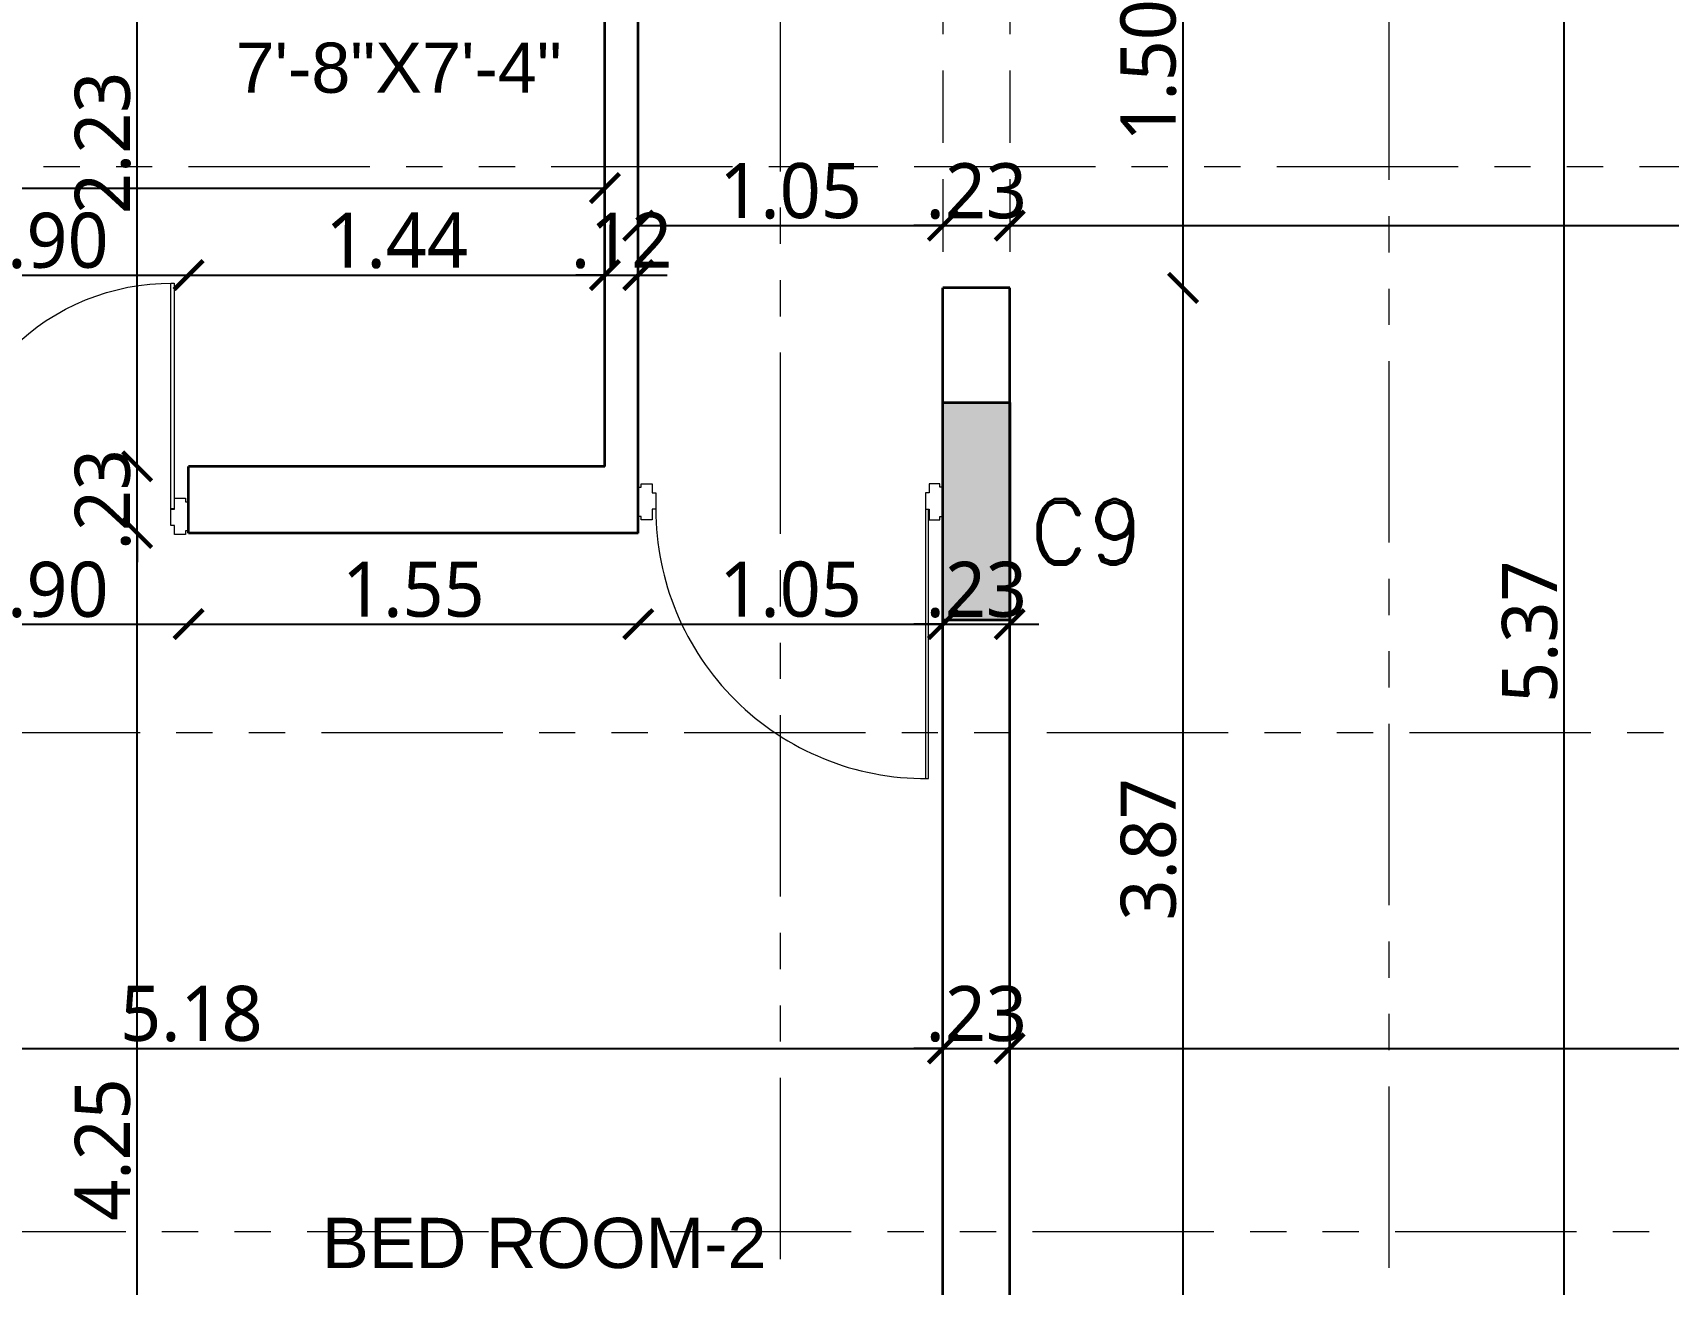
# Model space of a CAD drawing. Extents: x 2450 to 2649, y -7 to 131.
# Drawn here: x 2457.46 to 2463.09, y 115.52 to 119.84 of the extents above; entities that cross this region are included whole.
import ezdxf
from ezdxf.enums import TextEntityAlignment as Align

# ---------------------------------------------------------------- set-up
doc = ezdxf.new("R2010")
doc.units = 0
doc.header["$MEASUREMENT"] = 0
doc.header["$PDMODE"] = 34
doc.linetypes.add('HIDDEN', pattern=[0.375, 0.25, -0.125])
doc.linetypes.add('PHANTOM2', pattern=[1.25, 0.625, -0.125, 0.125, -0.125, 0.125, -0.125])
for name, color, linetype, lineweight in [('COLUMN', 5, 'Continuous', 35), ('DOOR-WINDOW', 35, 'Continuous', 13), ('KRB-R.C.C. COLUMN TEXT', 240, 'Continuous', 0), ('SECTION LINE', 3, 'PHANTOM2', 5), ('TEXT-1', 7, 'Continuous', 9), ('WALL', 30, 'Continuous', 35), ('WINDOW-LINE', 25, 'Continuous', 9)]:
    doc.layers.add(name, color=color, linetype=linetype, lineweight=lineweight)
for name, color, linetype, lineweight, true_color in [('COULMN HATCH', 7, 'Continuous', 13, 0xadadad), ('R.C.C PROJATION', 7, 'HIDDEN', 13, 0xa32900), ('WORKING DIM', 7, 'Continuous', 15, 0x292929)]:
    doc.layers.add(name, color=color, linetype=linetype, lineweight=lineweight, true_color=true_color)
doc.styles.add('ARIAL', font='arial.ttf')
doc.styles.add('ROMAND', font='romand.shx')
doc.styles.get("Standard").update_dxf_attribs({"font": 'malgunsl.ttf'})
doc.dimstyles.new('R07', dxfattribs={"dimtxt": 0.19, "dimasz": 0.1, "dimexe": 0.18, "dimexo": 0.0625, "dimgap": 0.02, "dimtad": 1, "dimzin": 4, "dimdsep": 46, "dimtxsty": 'Standard', "dimblk": 'ARCHTICK', "dimcen": 0, "dimse1": 1, "dimse2": 1, "dimclrd": 256, "dimclre": 48, "dimclrt": 256, "dimadec": 0, "dimazin": 0, "dimtm": 1e-09, "dimtfac": 1, "dimtix": 1, "dimtmove": 1, "dimatfit": 3, "dimfxl": 0.18, "dimtolj": 1, "dimtzin": 0, "dimlwe": 15, "dimarcsym": 0})

# ---------------------------------------------------------------- blocks, each defined once
blk = doc.blocks.new('*U14')
at = {"layer": 'DOOR-WINDOW'}
for points in [[(0.0492, 0.804), (0.0492, 0.0263), (0.0605, 0.0263), (0.0605, 0.804), (0.0492, 0.804)], [(0, 0.05), (0, -0.05), (0.0105, -0.05), (0.0105, -0.0625), (0.048, -0.0625), (0.048, -0.0313), (0.0605, -0.0313), (0.0605, 0.025), (0.048, 0.025), (0.048, 0.0625), (0.0105, 0.0625), (0.0105, 0.05)], [(0.9, 0.05), (0.9, -0.05), (0.8895, -0.05), (0.8895, -0.0625), (0.852, -0.0625), (0.852, -0.0313), (0.8395, -0.0313), (0.8395, 0.025), (0.852, 0.025), (0.852, 0.0625), (0.8895, 0.0625), (0.8895, 0.05)]]:
    blk.add_lwpolyline(points, close=True, dxfattribs=at)
blk.add_arc((0.0605, 0.025), 0.779, 360, 90.3667, dxfattribs=at)
blk = doc.blocks.new('*U15')
at = {"layer": 'DOOR-WINDOW'}
for points in [[(0.0492, 0.954), (0.0492, 0.0263), (0.0605, 0.0263), (0.0605, 0.954), (0.0492, 0.954)], [(0, 0.05), (0, -0.05), (0.0105, -0.05), (0.0105, -0.0625), (0.048, -0.0625), (0.048, -0.0313), (0.0605, -0.0313), (0.0605, 0.025), (0.048, 0.025), (0.048, 0.0625), (0.0105, 0.0625), (0.0105, 0.05)], [(1.05, 0.05), (1.05, -0.05), (1.0395, -0.05), (1.0395, -0.0625), (1.002, -0.0625), (1.002, -0.0313), (0.9895, -0.0313), (0.9895, 0.025), (1.002, 0.025), (1.002, 0.0625), (1.0395, 0.0625), (1.0395, 0.05)]]:
    blk.add_lwpolyline(points, close=True, dxfattribs=at)
blk.add_arc((0.0605, 0.025), 0.929, 360, 90.3667, dxfattribs=at)
blk = doc.blocks.new('_ArchTick')
at = {"color": 0, "linetype": 'ByBlock', "const_width": 0.15}
blk.add_lwpolyline([(-0.5, -0.5), (0.5, 0.5)], dxfattribs=at)
blk = doc.blocks.new('*D3503')
at = {"layer": 'DEFPOINTS', "color": 0, "transparency": 16777216}
for p in [(2455.4128, 116.6802), (2460.5928, 116.6802), (2460.5928, 116.3339)]:
    blk.add_point(p, dxfattribs=at)
at = {"layer": 'WORKING DIM', "lineweight": -2, "transparency": 16777216}
blk.add_line((2455.4128, 116.3339), (2460.5928, 116.3339), dxfattribs=at)
at = {"layer": 'WORKING DIM', "lineweight": -2, "transparency": 16777216, "xscale": 0.1, "yscale": 0.1, "zscale": 0.1, "rotation": 180}
blk.add_blockref('_ArchTick', (2455.4128, 116.3339), dxfattribs=at)
at = {"layer": 'WORKING DIM', "lineweight": -2, "transparency": 16777216, "xscale": 0.1, "yscale": 0.1, "zscale": 0.1}
blk.add_blockref('_ArchTick', (2460.5928, 116.3339), dxfattribs=at)
at = {"layer": 'WORKING DIM', "transparency": 16777216, "insert": (2458.0028, 116.4527), "char_height": 0.19, "attachment_point": 5}
blk.add_mtext('\\A1;5.18', dxfattribs=at)
blk = doc.blocks.new('*D3504')
at = {"layer": 'DEFPOINTS', "color": 0, "transparency": 16777216}
for p in [(2460.5928, 116.6802), (2460.8228, 116.6802), (2460.8228, 116.3339)]:
    blk.add_point(p, dxfattribs=at)
at = {"layer": 'WORKING DIM', "lineweight": -2, "transparency": 16777216}
for p, q in [((2460.5928, 116.3339), (2460.4928, 116.3339)), ((2460.5928, 116.3339), (2460.8228, 116.3339)), ((2460.8228, 116.3339), (2460.9228, 116.3339))]:
    blk.add_line(p, q, dxfattribs=at)
at = {"layer": 'WORKING DIM', "lineweight": -2, "transparency": 16777216, "xscale": 0.1, "yscale": 0.1, "zscale": 0.1}
blk.add_blockref('_ArchTick', (2460.5928, 116.3339), dxfattribs=at)
at = {"layer": 'WORKING DIM', "lineweight": -2, "transparency": 16777216, "xscale": 0.1, "yscale": 0.1, "zscale": 0.1, "rotation": 180}
blk.add_blockref('_ArchTick', (2460.8228, 116.3339), dxfattribs=at)
at = {"layer": 'WORKING DIM', "transparency": 16777216, "insert": (2460.7078, 116.4522), "char_height": 0.19, "attachment_point": 5}
blk.add_mtext('\\A1;.23', dxfattribs=at)
blk = doc.blocks.new('*D3505')
at = {"layer": 'DEFPOINTS', "color": 0, "transparency": 16777216}
for p in [(2466.3851, 116.9852), (2460.8228, 116.6802), (2466.3851, 116.3339)]:
    blk.add_point(p, dxfattribs=at)
at = {"layer": 'WORKING DIM', "lineweight": -2, "transparency": 16777216}
blk.add_line((2460.8228, 116.3339), (2466.3851, 116.3339), dxfattribs=at)
at = {"layer": 'WORKING DIM', "lineweight": -2, "transparency": 16777216, "xscale": 0.1, "yscale": 0.1, "zscale": 0.1, "rotation": 180}
blk.add_blockref('_ArchTick', (2460.8228, 116.3339), dxfattribs=at)
at = {"layer": 'WORKING DIM', "lineweight": -2, "transparency": 16777216, "xscale": 0.1, "yscale": 0.1, "zscale": 0.1}
blk.add_blockref('_ArchTick', (2466.3851, 116.3339), dxfattribs=at)
at = {"layer": 'WORKING DIM', "transparency": 16777216, "insert": (2463.604, 116.4522), "char_height": 0.19, "attachment_point": 5}
blk.add_mtext('\\A1;5.56', dxfattribs=at)
blk = doc.blocks.new('*D3519')
at = {"layer": 'DEFPOINTS', "color": 0, "transparency": 16777216}
for p in [(2457.9928, 118.3402), (2457.0928, 118.1677), (2457.9928, 117.7963)]:
    blk.add_point(p, dxfattribs=at)
at = {"layer": 'WORKING DIM', "lineweight": -2, "transparency": 16777216}
blk.add_line((2457.0928, 117.7963), (2457.9928, 117.7963), dxfattribs=at)
at = {"layer": 'WORKING DIM', "lineweight": -2, "transparency": 16777216, "xscale": 0.1, "yscale": 0.1, "zscale": 0.1, "rotation": 180}
blk.add_blockref('_ArchTick', (2457.0928, 117.7963), dxfattribs=at)
at = {"layer": 'WORKING DIM', "lineweight": -2, "transparency": 16777216, "xscale": 0.1, "yscale": 0.1, "zscale": 0.1}
blk.add_blockref('_ArchTick', (2457.9928, 117.7963), dxfattribs=at)
at = {"layer": 'WORKING DIM', "transparency": 16777216, "insert": (2457.5428, 117.9146), "char_height": 0.19, "attachment_point": 5}
blk.add_mtext('\\A1;.90', dxfattribs=at)
blk = doc.blocks.new('*D3520')
at = {"layer": 'DEFPOINTS', "color": 0, "transparency": 16777216}
for p in [(2457.9928, 118.3402), (2459.5428, 118.1102), (2459.5428, 117.7963)]:
    blk.add_point(p, dxfattribs=at)
at = {"layer": 'WORKING DIM', "lineweight": -2, "transparency": 16777216}
blk.add_line((2457.9928, 117.7963), (2459.5428, 117.7963), dxfattribs=at)
at = {"layer": 'WORKING DIM', "lineweight": -2, "transparency": 16777216, "xscale": 0.1, "yscale": 0.1, "zscale": 0.1, "rotation": 180}
blk.add_blockref('_ArchTick', (2457.9928, 117.7963), dxfattribs=at)
at = {"layer": 'WORKING DIM', "lineweight": -2, "transparency": 16777216, "xscale": 0.1, "yscale": 0.1, "zscale": 0.1}
blk.add_blockref('_ArchTick', (2459.5428, 117.7963), dxfattribs=at)
at = {"layer": 'WORKING DIM', "transparency": 16777216, "insert": (2458.7678, 117.915), "char_height": 0.19, "attachment_point": 5}
blk.add_mtext('\\A1;1.55', dxfattribs=at)
blk = doc.blocks.new('*D3521')
at = {"layer": 'DEFPOINTS', "color": 0, "transparency": 16777216}
for p in [(2459.5428, 118.1102), (2460.5928, 117.8102), (2460.5928, 117.7963)]:
    blk.add_point(p, dxfattribs=at)
at = {"layer": 'WORKING DIM', "lineweight": -2, "transparency": 16777216}
blk.add_line((2459.5428, 117.7963), (2460.5928, 117.7963), dxfattribs=at)
at = {"layer": 'WORKING DIM', "lineweight": -2, "transparency": 16777216, "xscale": 0.1, "yscale": 0.1, "zscale": 0.1, "rotation": 180}
blk.add_blockref('_ArchTick', (2459.5428, 117.7963), dxfattribs=at)
at = {"layer": 'WORKING DIM', "lineweight": -2, "transparency": 16777216, "xscale": 0.1, "yscale": 0.1, "zscale": 0.1}
blk.add_blockref('_ArchTick', (2460.5928, 117.7963), dxfattribs=at)
at = {"layer": 'WORKING DIM', "transparency": 16777216, "insert": (2460.0678, 117.9151), "char_height": 0.19, "attachment_point": 5}
blk.add_mtext('\\A1;1.05', dxfattribs=at)
blk = doc.blocks.new('*D3522')
at = {"layer": 'DEFPOINTS', "color": 0, "transparency": 16777216}
for p in [(2460.8228, 118.5602), (2460.5928, 117.8102), (2460.8228, 117.7963)]:
    blk.add_point(p, dxfattribs=at)
at = {"layer": 'WORKING DIM', "lineweight": -2, "transparency": 16777216}
for p, q in [((2460.5928, 117.7963), (2460.4928, 117.7963)), ((2460.5928, 117.7963), (2460.8228, 117.7963)), ((2460.8228, 117.7963), (2460.9228, 117.7963))]:
    blk.add_line(p, q, dxfattribs=at)
at = {"layer": 'WORKING DIM', "lineweight": -2, "transparency": 16777216, "xscale": 0.1, "yscale": 0.1, "zscale": 0.1}
blk.add_blockref('_ArchTick', (2460.5928, 117.7963), dxfattribs=at)
at = {"layer": 'WORKING DIM', "lineweight": -2, "transparency": 16777216, "xscale": 0.1, "yscale": 0.1, "zscale": 0.1, "rotation": 180}
blk.add_blockref('_ArchTick', (2460.8228, 117.7963), dxfattribs=at)
at = {"layer": 'WORKING DIM', "transparency": 16777216, "insert": (2460.7078, 117.9146), "char_height": 0.19, "attachment_point": 5}
blk.add_mtext('\\A1;.23', dxfattribs=at)
blk = doc.blocks.new('*D3534')
at = {"layer": 'DEFPOINTS', "color": 0, "transparency": 16777216}
for p in [(2457.9928, 118.9995), (2457.9928, 118.4621), (2457.0928, 118.2896)]:
    blk.add_point(p, dxfattribs=at)
at = {"layer": 'WORKING DIM', "lineweight": -2, "transparency": 16777216}
blk.add_line((2457.0928, 118.9995), (2457.9928, 118.9995), dxfattribs=at)
at = {"layer": 'WORKING DIM', "lineweight": -2, "transparency": 16777216, "xscale": 0.1, "yscale": 0.1, "zscale": 0.1, "rotation": 180}
blk.add_blockref('_ArchTick', (2457.0928, 118.9995), dxfattribs=at)
at = {"layer": 'WORKING DIM', "lineweight": -2, "transparency": 16777216, "xscale": 0.1, "yscale": 0.1, "zscale": 0.1}
blk.add_blockref('_ArchTick', (2457.9928, 118.9995), dxfattribs=at)
at = {"layer": 'WORKING DIM', "transparency": 16777216, "insert": (2457.5428, 119.1178), "char_height": 0.19, "attachment_point": 5}
blk.add_mtext('\\A1;.90', dxfattribs=at)
blk = doc.blocks.new('*D3535')
at = {"layer": 'DEFPOINTS', "color": 0, "transparency": 16777216}
for p in [(2459.4278, 118.9995), (2457.9928, 118.4621), (2459.4278, 118.4621)]:
    blk.add_point(p, dxfattribs=at)
at = {"layer": 'WORKING DIM', "lineweight": -2, "transparency": 16777216}
blk.add_line((2457.9928, 118.9995), (2459.4278, 118.9995), dxfattribs=at)
at = {"layer": 'WORKING DIM', "lineweight": -2, "transparency": 16777216, "xscale": 0.1, "yscale": 0.1, "zscale": 0.1, "rotation": 180}
blk.add_blockref('_ArchTick', (2457.9928, 118.9995), dxfattribs=at)
at = {"layer": 'WORKING DIM', "lineweight": -2, "transparency": 16777216, "xscale": 0.1, "yscale": 0.1, "zscale": 0.1}
blk.add_blockref('_ArchTick', (2459.4278, 118.9995), dxfattribs=at)
at = {"layer": 'WORKING DIM', "transparency": 16777216, "insert": (2458.7103, 119.118), "char_height": 0.19, "attachment_point": 5}
blk.add_mtext('\\A1;1.44', dxfattribs=at)
blk = doc.blocks.new('*D3536')
at = {"layer": 'DEFPOINTS', "color": 0, "transparency": 16777216}
for p in [(2459.5428, 119.5196), (2459.5428, 118.9995), (2459.4278, 118.4621)]:
    blk.add_point(p, dxfattribs=at)
at = {"layer": 'WORKING DIM', "lineweight": -2, "transparency": 16777216}
for p, q in [((2459.4278, 118.9995), (2459.3278, 118.9995)), ((2459.4278, 118.9995), (2459.5428, 118.9995)), ((2459.5428, 118.9995), (2459.6428, 118.9995))]:
    blk.add_line(p, q, dxfattribs=at)
at = {"layer": 'WORKING DIM', "lineweight": -2, "transparency": 16777216, "xscale": 0.1, "yscale": 0.1, "zscale": 0.1}
blk.add_blockref('_ArchTick', (2459.4278, 118.9995), dxfattribs=at)
at = {"layer": 'WORKING DIM', "lineweight": -2, "transparency": 16777216, "xscale": 0.1, "yscale": 0.1, "zscale": 0.1, "rotation": 180}
blk.add_blockref('_ArchTick', (2459.5428, 118.9995), dxfattribs=at)
at = {"layer": 'WORKING DIM', "transparency": 16777216, "insert": (2459.4853, 119.118), "char_height": 0.19, "attachment_point": 5}
blk.add_mtext('\\A1;.12', dxfattribs=at)
blk = doc.blocks.new('*D3537')
at = {"layer": 'DEFPOINTS', "color": 0, "transparency": 16777216}
for p in [(2459.5428, 119.6902), (2460.5928, 119.3477), (2460.5928, 119.1701)]:
    blk.add_point(p, dxfattribs=at)
at = {"layer": 'WORKING DIM', "lineweight": -2, "transparency": 16777216}
blk.add_line((2459.5428, 119.1701), (2460.5928, 119.1701), dxfattribs=at)
at = {"layer": 'WORKING DIM', "lineweight": -2, "transparency": 16777216, "xscale": 0.1, "yscale": 0.1, "zscale": 0.1, "rotation": 180}
blk.add_blockref('_ArchTick', (2459.5428, 119.1701), dxfattribs=at)
at = {"layer": 'WORKING DIM', "lineweight": -2, "transparency": 16777216, "xscale": 0.1, "yscale": 0.1, "zscale": 0.1}
blk.add_blockref('_ArchTick', (2460.5928, 119.1701), dxfattribs=at)
at = {"layer": 'WORKING DIM', "transparency": 16777216, "insert": (2460.0678, 119.2889), "char_height": 0.19, "attachment_point": 5}
blk.add_mtext('\\A1;1.05', dxfattribs=at)
blk = doc.blocks.new('*D3538')
at = {"layer": 'DEFPOINTS', "color": 0, "transparency": 16777216}
for p in [(2460.5928, 119.3477), (2460.8228, 119.3477), (2460.8228, 119.1701)]:
    blk.add_point(p, dxfattribs=at)
at = {"layer": 'WORKING DIM', "lineweight": -2, "transparency": 16777216}
for p, q in [((2460.5928, 119.1701), (2460.4928, 119.1701)), ((2460.5928, 119.1701), (2460.8228, 119.1701)), ((2460.8228, 119.1701), (2460.9228, 119.1701))]:
    blk.add_line(p, q, dxfattribs=at)
at = {"layer": 'WORKING DIM', "lineweight": -2, "transparency": 16777216, "xscale": 0.1, "yscale": 0.1, "zscale": 0.1}
blk.add_blockref('_ArchTick', (2460.5928, 119.1701), dxfattribs=at)
at = {"layer": 'WORKING DIM', "lineweight": -2, "transparency": 16777216, "xscale": 0.1, "yscale": 0.1, "zscale": 0.1, "rotation": 180}
blk.add_blockref('_ArchTick', (2460.8228, 119.1701), dxfattribs=at)
at = {"layer": 'WORKING DIM', "transparency": 16777216, "insert": (2460.7078, 119.2884), "char_height": 0.19, "attachment_point": 5}
blk.add_mtext('\\A1;.23', dxfattribs=at)
blk = doc.blocks.new('*D3539')
at = {"layer": 'DEFPOINTS', "color": 0, "transparency": 16777216}
for p in [(2460.8228, 119.3477), (2466.3851, 119.3477), (2466.3851, 119.1701)]:
    blk.add_point(p, dxfattribs=at)
at = {"layer": 'WORKING DIM', "lineweight": -2, "transparency": 16777216}
blk.add_line((2460.8228, 119.1701), (2466.3851, 119.1701), dxfattribs=at)
at = {"layer": 'WORKING DIM', "lineweight": -2, "transparency": 16777216, "xscale": 0.1, "yscale": 0.1, "zscale": 0.1, "rotation": 180}
blk.add_blockref('_ArchTick', (2460.8228, 119.1701), dxfattribs=at)
at = {"layer": 'WORKING DIM', "lineweight": -2, "transparency": 16777216, "xscale": 0.1, "yscale": 0.1, "zscale": 0.1}
blk.add_blockref('_ArchTick', (2466.3851, 119.1701), dxfattribs=at)
at = {"layer": 'WORKING DIM', "transparency": 16777216, "insert": (2463.604, 119.2883), "char_height": 0.19, "attachment_point": 5}
blk.add_mtext('\\A1;5.56', dxfattribs=at)
blk = doc.blocks.new('*D3429')
at = {"layer": 'DEFPOINTS', "color": 0, "transparency": 16777216}
for p in [(2457.8159, 118.1102), (2458.7678, 118.1102), (2457.8428, 113.8602)]:
    blk.add_point(p, dxfattribs=at)
at = {"layer": 'WORKING DIM', "lineweight": -2, "transparency": 16777216}
blk.add_line((2457.8159, 113.8602), (2457.8159, 118.1102), dxfattribs=at)
at = {"layer": 'WORKING DIM', "lineweight": -2, "transparency": 16777216, "xscale": 0.1, "yscale": 0.1, "zscale": 0.1}
for p, rotation in [((2457.8159, 118.1102), 90), ((2457.8159, 113.8602), 270)]:
    blk.add_blockref('_ArchTick', p, dxfattribs=dict(at, rotation=rotation))
at = {"layer": 'WORKING DIM', "transparency": 16777216, "insert": (2457.6977, 115.9852), "char_height": 0.19, "attachment_point": 5, "rotation": 90}
blk.add_mtext('\\A1;4.25', dxfattribs=at)
blk = doc.blocks.new('*D3430')
at = {"layer": 'DEFPOINTS', "color": 0, "transparency": 16777216}
for p in [(2457.8159, 118.3402), (2458.7678, 118.3402), (2458.7678, 118.1102)]:
    blk.add_point(p, dxfattribs=at)
at = {"layer": 'WORKING DIM', "lineweight": -2, "transparency": 16777216}
for p, q in [((2457.8159, 118.3402), (2457.8159, 118.4402)), ((2457.8159, 118.1102), (2457.8159, 118.3402)), ((2457.8159, 118.1102), (2457.8159, 118.0102))]:
    blk.add_line(p, q, dxfattribs=at)
at = {"layer": 'WORKING DIM', "lineweight": -2, "transparency": 16777216, "xscale": 0.1, "yscale": 0.1, "zscale": 0.1}
for p, rotation in [((2457.8159, 118.3402), 270), ((2457.8159, 118.1102), 90)]:
    blk.add_blockref('_ArchTick', p, dxfattribs=dict(at, rotation=rotation))
at = {"layer": 'WORKING DIM', "transparency": 16777216, "insert": (2457.6976, 118.2252), "char_height": 0.19, "attachment_point": 5, "rotation": 90}
blk.add_mtext('\\A1;.23', dxfattribs=at)
blk = doc.blocks.new('*D3431')
at = {"layer": 'DEFPOINTS', "color": 0, "transparency": 16777216}
for p in [(2457.8159, 120.5702), (2458.7678, 120.5702), (2458.7678, 118.3402)]:
    blk.add_point(p, dxfattribs=at)
at = {"layer": 'WORKING DIM', "lineweight": -2, "transparency": 16777216}
blk.add_line((2457.8159, 118.3402), (2457.8159, 120.5702), dxfattribs=at)
at = {"layer": 'WORKING DIM', "lineweight": -2, "transparency": 16777216, "xscale": 0.1, "yscale": 0.1, "zscale": 0.1}
for p, rotation in [((2457.8159, 120.5702), 90), ((2457.8159, 118.3402), 270)]:
    blk.add_blockref('_ArchTick', p, dxfattribs=dict(at, rotation=rotation))
at = {"layer": 'WORKING DIM', "transparency": 16777216, "insert": (2457.6976, 119.4552), "char_height": 0.19, "attachment_point": 5, "rotation": 90}
blk.add_mtext('\\A1;2.23', dxfattribs=at)
blk = doc.blocks.new('*D3439')
at = {"layer": 'DEFPOINTS', "color": 0, "transparency": 16777216}
for p in [(2460.7228, 118.9552), (2461.4203, 118.9552), (2460.8228, 115.0852)]:
    blk.add_point(p, dxfattribs=at)
at = {"layer": 'WORKING DIM', "lineweight": -2, "transparency": 16777216}
blk.add_line((2461.4203, 115.0852), (2461.4203, 118.9552), dxfattribs=at)
at = {"layer": 'WORKING DIM', "lineweight": -2, "transparency": 16777216, "xscale": 0.1, "yscale": 0.1, "zscale": 0.1}
for p, rotation in [((2461.4203, 118.9552), 90), ((2461.4203, 115.0852), 270)]:
    blk.add_blockref('_ArchTick', p, dxfattribs=dict(at, rotation=rotation))
at = {"layer": 'WORKING DIM', "transparency": 16777216, "insert": (2461.302, 117.0202), "char_height": 0.19, "attachment_point": 5, "rotation": 90}
blk.add_mtext('\\A1;3.87', dxfattribs=at)
blk = doc.blocks.new('*D3440')
at = {"layer": 'DEFPOINTS', "color": 0, "transparency": 16777216}
for p in [(2460.7078, 120.4552), (2461.4203, 120.4552), (2460.7228, 118.9552)]:
    blk.add_point(p, dxfattribs=at)
at = {"layer": 'WORKING DIM', "lineweight": -2, "transparency": 16777216}
blk.add_line((2461.4203, 118.9552), (2461.4203, 120.4552), dxfattribs=at)
at = {"layer": 'WORKING DIM', "lineweight": -2, "transparency": 16777216, "xscale": 0.1, "yscale": 0.1, "zscale": 0.1}
for p, rotation in [((2461.4203, 120.4552), 90), ((2461.4203, 118.9552), 270)]:
    blk.add_blockref('_ArchTick', p, dxfattribs=dict(at, rotation=rotation))
at = {"layer": 'WORKING DIM', "transparency": 16777216, "insert": (2461.3015, 119.7052), "char_height": 0.19, "attachment_point": 5, "rotation": 90}
blk.add_mtext('\\A1;1.50', dxfattribs=at)
blk = doc.blocks.new('*D3450')
at = {"layer": 'DEFPOINTS', "color": 0, "transparency": 16777216}
for p in [(2462.3517, 120.4552), (2462.7342, 120.4552), (2461.4631, 115.0852)]:
    blk.add_point(p, dxfattribs=at)
at = {"layer": 'WORKING DIM', "lineweight": -2, "transparency": 16777216}
blk.add_line((2462.7342, 115.0852), (2462.7342, 120.4552), dxfattribs=at)
at = {"layer": 'WORKING DIM', "lineweight": -2, "transparency": 16777216, "xscale": 0.1, "yscale": 0.1, "zscale": 0.1}
for p, rotation in [((2462.7342, 120.4552), 90), ((2462.7342, 115.0852), 270)]:
    blk.add_blockref('_ArchTick', p, dxfattribs=dict(at, rotation=rotation))
at = {"layer": 'WORKING DIM', "transparency": 16777216, "insert": (2462.6159, 117.7702), "char_height": 0.19, "attachment_point": 5, "rotation": 90}
blk.add_mtext('\\A1;5.37', dxfattribs=at)
blk = doc.blocks.new('*D3617')
at = {"layer": 'DEFPOINTS', "color": 0, "transparency": 16777216}
for p in [(2455.4128, 119.5352), (2459.4278, 119.5352), (2459.4278, 119.2993)]:
    blk.add_point(p, dxfattribs=at)
at = {"layer": 'WORKING DIM', "lineweight": -2, "transparency": 16777216}
blk.add_line((2455.4128, 119.2993), (2459.4278, 119.2993), dxfattribs=at)
at = {"layer": 'WORKING DIM', "lineweight": -2, "transparency": 16777216, "xscale": 0.1, "yscale": 0.1, "zscale": 0.1, "rotation": 180}
blk.add_blockref('_ArchTick', (2455.4128, 119.2993), dxfattribs=at)
at = {"layer": 'WORKING DIM', "lineweight": -2, "transparency": 16777216, "xscale": 0.1, "yscale": 0.1, "zscale": 0.1}
blk.add_blockref('_ArchTick', (2459.4278, 119.2993), dxfattribs=at)
at = {"layer": 'WORKING DIM', "transparency": 16777216, "insert": (2457.0325, 119.4176), "char_height": 0.19, "attachment_point": 5}
blk.add_mtext('\\A1;4.02', dxfattribs=at)
blk = doc.blocks.new('*D3839')
at = {"layer": 'DEFPOINTS', "color": 0, "transparency": 16777216}
for p in [(2455.1828, 125.7632), (2453.3007, 109.6752), (2464.4701, 109.6752)]:
    blk.add_point(p, dxfattribs=at)
at = {"layer": 'WORKING DIM', "lineweight": -2, "transparency": 16777216}
blk.add_line((2453.3007, 125.7632), (2453.3007, 109.6752), dxfattribs=at)
at = {"layer": 'WORKING DIM', "lineweight": -2, "transparency": 16777216, "xscale": 0.1, "yscale": 0.1, "zscale": 0.1}
for p, rotation in [((2453.3007, 125.7632), 90), ((2453.3007, 109.6752), 270)]:
    blk.add_blockref('_ArchTick', p, dxfattribs=dict(at, rotation=rotation))
at = {"layer": 'WORKING DIM', "transparency": 16777216, "insert": (2453.1819, 117.7192), "char_height": 0.19, "attachment_point": 5, "rotation": 90}
blk.add_mtext('\\A1;16.09', dxfattribs=at)

msp = doc.modelspace()

# ---------------------------------------------------------------- hatches: boundary and pattern name
at = {"layer": 'COULMN HATCH', "ltscale": 0.001}
h = msp.add_hatch(color=256, dxfattribs=at)
h.dxf.hatch_style = 1
h.paths.add_polyline_path([(2460.5928, 125.1652), (2460.8228, 125.1652), (2460.8228, 124.6402), (2460.5928, 124.6402)])
h.paths.add_polyline_path([(2455.1828, 125.4602), (2455.4128, 125.4602), (2455.4128, 124.9352), (2455.1828, 124.9352)])
h.paths.add_polyline_path([(2460.8228, 120.4552), (2460.5928, 120.4552), (2460.5928, 121.2052), (2460.8228, 121.2052)])
h.paths.add_polyline_path([(2455.1828, 120.6852), (2455.4128, 120.6852), (2455.4128, 120.0852), (2455.1828, 120.0852)])
h.paths.add_polyline_path([(2460.8228, 117.8102), (2460.5928, 117.8102), (2460.5928, 118.5602), (2460.8228, 118.5602)])
h.paths.add_polyline_path([(2455.1828, 118.6352), (2455.4128, 118.6352), (2455.4128, 118.1102), (2455.1828, 118.1102)])
h.paths.add_polyline_path([(2460.5928, 114.2302), (2460.8228, 114.2302), (2460.8228, 113.6302), (2460.5928, 113.6302)])
h.paths.add_polyline_path([(2455.7828, 113.8602), (2455.7828, 113.6302), (2455.1828, 113.6302), (2455.1828, 113.8602)])
h.paths.add_polyline_path([(2465.2201, 115.0852), (2465.2201, 114.8552), (2464.4701, 114.8552), (2464.4701, 115.0852)])
h.paths.add_polyline_path([(2464.4701, 110.8752), (2464.7001, 110.8752), (2464.7001, 110.2752), (2464.4701, 110.2752)])
h.paths.add_polyline_path([(2472.8201, 115.0852), (2473.0501, 115.0852), (2473.0501, 114.5602), (2472.8201, 114.5602)])
h.paths.add_polyline_path([(2470.1301, 115.0852), (2470.1301, 114.8552), (2469.5301, 114.8552), (2469.5301, 115.0852)])
h.paths.add_polyline_path([(2469.9001, 110.8752), (2470.1301, 110.8752), (2470.1301, 110.2752), (2469.9001, 110.2752)])
h.paths.add_polyline_path([(2473.0501, 124.2002), (2472.8201, 124.2002), (2472.8201, 124.7252), (2473.0501, 124.7252)])
h.paths.add_polyline_path([(2472.8201, 121.0552), (2473.0501, 121.0552), (2473.0501, 120.4552), (2472.8201, 120.4552)])
h.paths.add_polyline_path([(2468.0201, 124.9452), (2468.0201, 124.4952), (2468.2501, 124.4952), (2468.2501, 124.9452)])
h.paths.add_polyline_path([(2463.5601, 124.7252), (2463.5601, 124.4952), (2463.0351, 124.4952), (2463.0351, 124.7252)])
h.paths.add_polyline_path([(2467.7201, 120.4552), (2467.7201, 120.6852), (2468.4701, 120.6852), (2468.4701, 120.4552)])
h.paths.add_polyline_path([(2463.1501, 120.4552), (2462.9201, 120.4552), (2462.9201, 121.2052), (2463.1501, 121.2052)])

# ---------------------------------------------------------------- linework, layer by layer
at = {"layer": 'COLUMN'}
msp.add_lwpolyline([(2460.8228, 117.8102), (2460.5928, 117.8102), (2460.5928, 118.5602), (2460.8228, 118.5602)], close=True, dxfattribs=at)
at = {"layer": 'R.C.C PROJATION'}
for p, q in [((2460.5928, 120.4552), (2460.5928, 118.9552)), ((2460.8228, 120.4552), (2460.8228, 118.9552))]:
    msp.add_line(p, q, dxfattribs=at)
at = {"layer": 'SECTION LINE'}
for points in [[(2460.8569, 129.9822), (2460.0323, 129.9822), (2460.0323, 105.5676), (2460.7491, 105.5676)], [(2461.3778, 129.9526), (2462.13, 129.9526), (2462.13, 105.5696), (2461.637, 105.5696)], [(2477.3681, 120.5565), (2477.3681, 119.3732), (2450.7589, 119.3732), (2450.7589, 120.2456)], [(2450.9507, 118.2952), (2450.9507, 117.4224), (2477.4606, 117.4224), (2477.4606, 118.3033)], [(2450.9014, 116.5756), (2450.9014, 115.7028), (2477.4113, 115.7028), (2477.4113, 116.5837)]]:
    msp.add_lwpolyline(points, dxfattribs=at)
at = {"layer": 'WALL'}
for p, q in [((2459.5428, 118.1102), (2459.5428, 120.6852)), ((2459.4278, 118.3402), (2459.4278, 120.5702)), ((2460.8228, 118.9552), (2460.5928, 118.9552)), ((2460.5928, 113.8602), (2460.5928, 118.9552)), ((2460.8228, 113.6302), (2460.8228, 118.9552)), ((2459.4278, 118.3402), (2457.9928, 118.3402)), ((2457.9928, 118.1102), (2457.9928, 118.3402)), ((2459.5428, 118.1102), (2457.9928, 118.1102))]:
    msp.add_line(p, q, dxfattribs=at)

# ---------------------------------------------------------------- block references
at = {"layer": 'WINDOW-LINE', "xscale": -1}
msp.add_blockref('*U14', (2457.9928, 118.1677), dxfattribs=at)
at = {"layer": 'WINDOW-LINE', "rotation": 180}
msp.add_blockref('*U15', (2460.5928, 118.2179), dxfattribs=at)

# ---------------------------------------------------------------- texts
at = {"layer": 'KRB-R.C.C. COLUMN TEXT', "style": 'ROMAND'}
msp.add_text('C9', height=0.225, dxfattribs=at).set_placement((2461.0884, 118.0018), align=Align.CENTER)
at = {"layer": 'TEXT-1', "color": 146, "ltscale": 10, "true_color": 0x105689, "insert": (2458.155, 119.801), "char_height": 0.173107, "width": 2.028194, "attachment_point": 1, "style": 'ARIAL'}
msp.add_mtext('\\A1;7\'-8"X7\'-4"', dxfattribs=at)
at = {"layer": 'TEXT-1', "color": 18, "ltscale": 10, "true_color": 0x000000, "insert": (2458.453, 115.7498), "char_height": 0.173107, "width": 1.813052, "attachment_point": 1, "style": 'ARIAL'}
msp.add_mtext('\\A1;BED ROOM-2', dxfattribs=at)

# ---------------------------------------------------------------- dimensions: what is measured, and where the dimension line sits
at = {"layer": 'WORKING DIM'}
for base, p1, p2, picture, middle in [((2453.3007, 109.6752), (2455.1828, 125.7632), (2464.4701, 109.6752), '*D3839', (2453.1819, 117.7192)), ((2457.8159, 120.5702), (2458.7678, 118.3402), (2458.7678, 120.5702), '*D3431', (2457.6976, 119.4552)), ((2461.4203, 120.4552), (2460.7228, 118.9552), (2460.7078, 120.4552), '*D3440', (2461.3015, 119.7052)), ((2462.7342, 120.4552), (2461.4631, 115.0852), (2462.3517, 120.4552), '*D3450', (2462.6159, 117.7702)), ((2461.4203, 118.9552), (2460.8228, 115.0852), (2460.7228, 118.9552), '*D3439', (2461.302, 117.0202)), ((2457.8159, 118.3402), (2458.7678, 118.1102), (2458.7678, 118.3402), '*D3430', (2457.6976, 118.2252)), ((2457.8159, 118.1102), (2457.8428, 113.8602), (2458.7678, 118.1102), '*D3429', (2457.6977, 115.9852))]:
    dim = msp.add_linear_dim(base=base, p1=p1, p2=p2, angle=90, dimstyle='R07', override={"dimpost": '\\X'}, dxfattribs=at)
    dim.commit()
    dim.dimension.update_dxf_attribs({"geometry": picture, "text_midpoint": middle})
for base, p1, p2, picture, middle in [((2460.5928, 119.1701), (2459.5428, 119.6902), (2460.5928, 119.3477), '*D3537', (2460.0678, 119.2889)), ((2459.5428431105, 118.9995014716), (2459.4278431105, 118.4621173587), (2459.5428431105, 119.5196173587), '*D3536', (2459.4853431105, 119.1179888951)), ((2460.8228, 119.1701), (2460.5928, 119.3477), (2460.8228, 119.3477), '*D3538', (2460.7078, 119.2884)), ((2466.3851, 119.1701), (2460.8228, 119.3477), (2466.3851, 119.3477), '*D3539', (2463.604, 119.2883)), ((2457.9928, 118.9995), (2457.0928, 118.2896), (2457.9928, 118.4621), '*D3534', (2457.5428, 119.1178)), ((2459.4278431105, 118.9995014716), (2457.9928431105, 118.4621173587), (2459.4278431105, 118.4621173587), '*D3535', (2458.7103431105, 119.1179888951)), ((2460.8228, 117.7963), (2460.5928, 117.8102), (2460.8228, 118.5602), '*D3522', (2460.7078, 117.9146)), ((2457.9928, 117.7963), (2457.0928, 118.1677), (2457.9928, 118.3402), '*D3519', (2457.5428, 117.9146)), ((2459.5428, 117.7963), (2457.9928, 118.3402), (2459.5428, 118.1102), '*D3520', (2458.7678, 117.915)), ((2460.5928, 117.7963), (2459.5428, 118.1102), (2460.5928, 117.8102), '*D3521', (2460.0678, 117.9151)), ((2466.3851, 116.3339), (2460.8228, 116.6802), (2466.3851, 116.9852), '*D3505', (2463.604, 116.4522)), ((2460.5928, 116.3339), (2455.4128, 116.6802), (2460.5928, 116.6802), '*D3503', (2458.0028, 116.4527)), ((2460.8228, 116.3339), (2460.5928, 116.6802), (2460.8228, 116.6802), '*D3504', (2460.7078, 116.4522))]:
    dim = msp.add_linear_dim(base=base, p1=p1, p2=p2, dimstyle='R07', override={"dimpost": '\\X'}, dxfattribs=at)
    dim.commit()
    dim.dimension.update_dxf_attribs({"geometry": picture, "text_midpoint": middle})
dim = msp.add_linear_dim(base=(2459.4278431105, 119.2993123601), p1=(2455.4128431105, 119.5352378884), p2=(2459.4278431105, 119.5352378884), dimstyle='R07', override={"dimpost": '\\X'}, dxfattribs=at)
dim.commit()
dim.dimension.update_dxf_attribs({"geometry": '*D3617', "text_midpoint": (2457.0324794167, 119.2993123601), "dimtype": 160})

doc.saveas('drawing.dxf')
